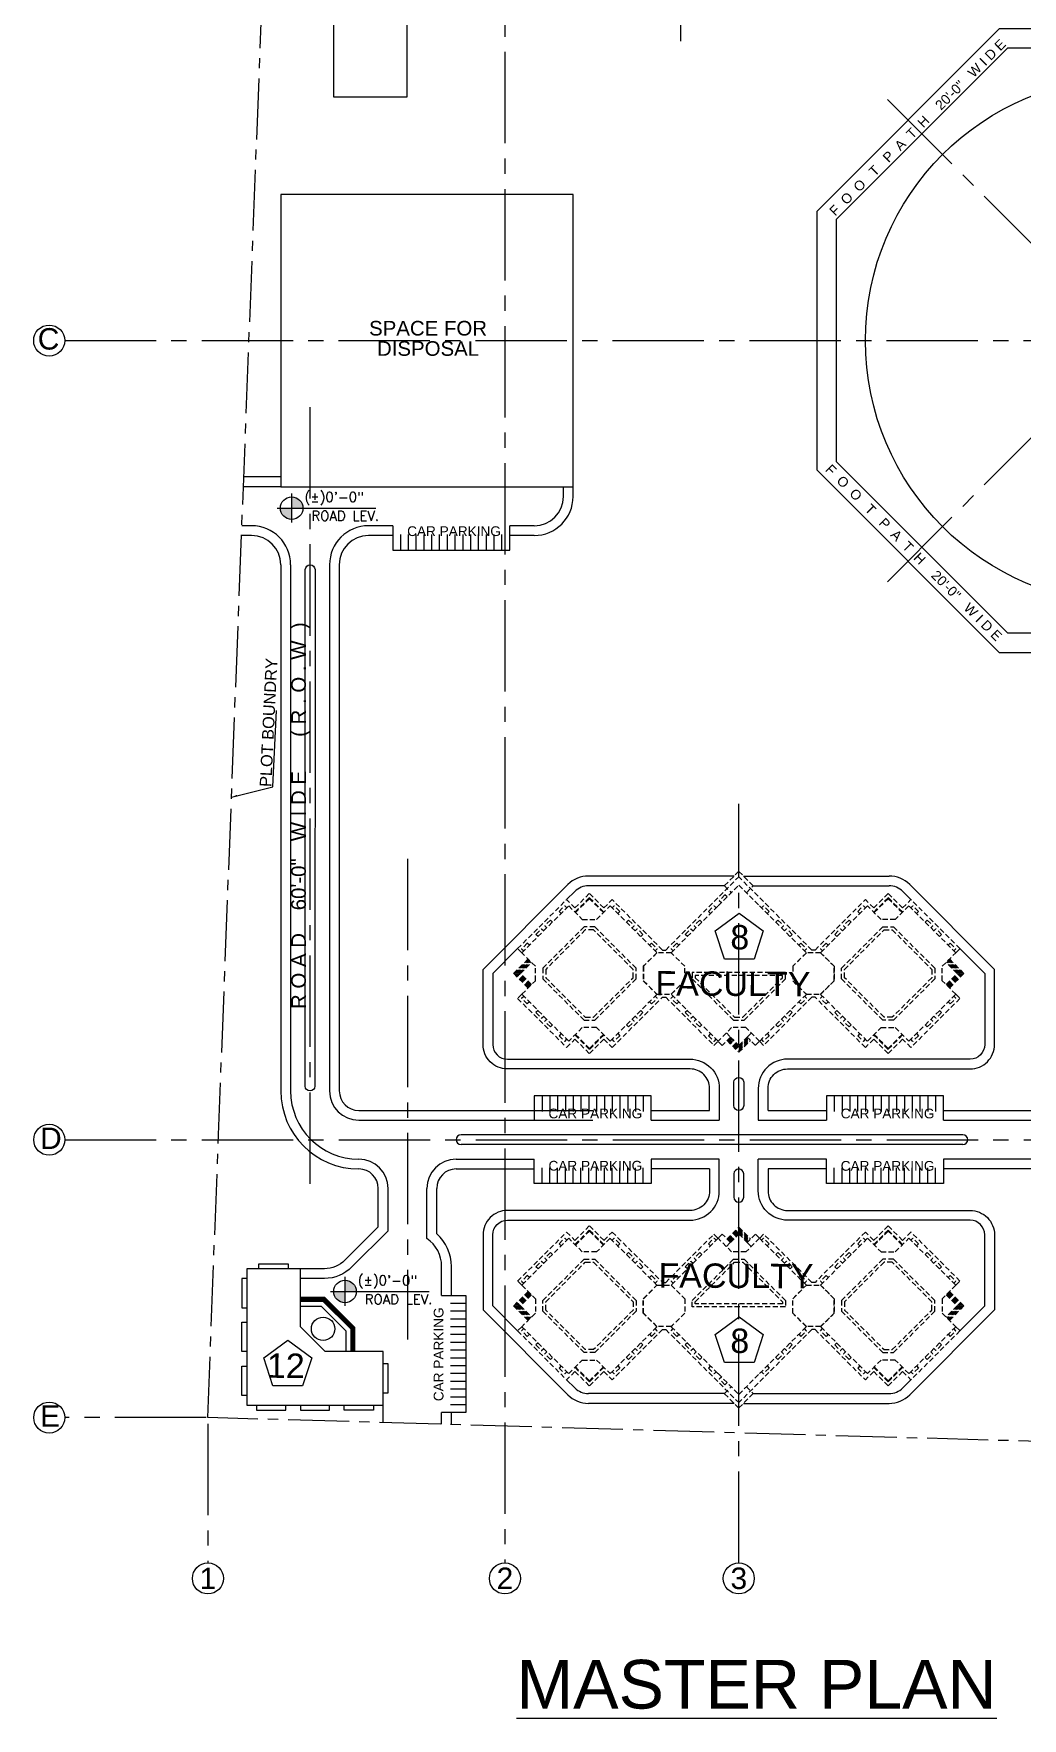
# Model space of a CAD drawing. Header units: inches. Extents: x -2144 to 56079, y -91149 to 36198.
# Drawn here: x -2144 to 10035, y -3264 to 17478 of the extents above; entities that cross this region are included whole.
import ezdxf
from ezdxf.enums import TextEntityAlignment as Align

# ---------------------------------------------------------------- set-up
doc = ezdxf.new("R2010")
doc.units = ezdxf.units.IN
doc.header["$LTSCALE"] = 250
doc.header["$MEASUREMENT"] = 0
doc.linetypes.add('CENTER2', pattern=[1.125, 0.75, -0.125, 0.125, -0.125])
doc.linetypes.add('HIDDEN', pattern=[0.375, 0.25, -0.125])
doc.layers.get('0').update_dxf_attribs({"linetype": 'CONTINUOUS'})
for name, color, linetype in [('BOUNDARY', 5, 'CENTER2'), ('BUILDING', 4, 'CONTINUOUS'), ('GRID', 8, 'CENTER2'), ('LEADER', 3, 'CONTINUOUS'), ('LEVEL', 7, 'CONTINUOUS'), ('PARKING', 9, 'CONTINUOUS'), ('PATH', 7, 'CONTINUOUS'), ('PLINTH', 7, 'CONTINUOUS'), ('ROAD', 2, 'CONTINUOUS'), ('SEAL TEXT', 2, 'CONTINUOUS'), ('STEP', 2, 'CONTINUOUS')]:
    doc.layers.add(name, color=color, linetype=linetype)
doc.styles.add('ARIAL', font='arial.ttf')
doc.styles.add('ROMANS', font='romans.shx')
doc.dimstyles.new('SCALE-1800', dxfattribs={"dimtxt": 180, "dimasz": 72, "dimexe": 144, "dimexo": 36, "dimgap": 36, "dimtad": 1, "dimdec": 3, "dimlunit": 4, "dimtxsty": 'ROMANS', "dimblk1": 'DOT', "dimblk2": 'DOT', "dimsah": 1, "dimcen": 6, "dimdle": 36, "dimclrd": 256, "dimclre": 256, "dimclrt": 3, "dimazin": 3, "dimtfac": 0.56, "dimtdec": 3, "dimtmove": 2, "dimatfit": 3, "dimfxl": 36, "dimtzin": 13, "dimlwd": -1, "dimlwe": -1})

# ---------------------------------------------------------------- blocks, each defined once
blk = doc.blocks.new('_DOT')
at = {"color": 0, "linetype": 'ByBlock'}
blk.add_line((-0.5, 0), (-1, 0), dxfattribs=at)
at = {"color": 0, "linetype": 'ByBlock', "const_width": 0.5}
blk.add_lwpolyline([(-0.25, 0, 1), (0.25, 0, 1)], format="xyb", close=True, dxfattribs=at)
blk = doc.blocks.new('ADMIN BUILDING')
at = {"layer": 'BUILDING'}
blk.add_lwpolyline([(-280, 25), (-280, 740), (-940, 740), (-940, -940), (740, -940), (740, -280), (25, -280)], close=True, dxfattribs=at)
at = {"layer": 'BUILDING', "color": 2}
for points in [[(-790, 740), (-790, 800), (-430, 800), (-430, 740)], [(-940, 620), (-1000, 620), (-1000, 260), (-940, 260)], [(-940, -280), (-1000, -280), (-1000, 80), (-940, 80)], [(-940, -820), (-1000, -820), (-1000, -460), (-940, -460)], [(740, -790), (800, -790), (800, -430), (740, -430)], [(-820, -940), (-820, -1000), (-460, -1000), (-460, -940)], [(-280, -940), (-280, -1000), (80, -1000), (80, -940)], [(620, -940), (620, -1000), (260, -1000), (260, -940)]]:
    blk.add_lwpolyline(points, dxfattribs=at)
at = {"layer": 'BUILDING', "color": 9}
for points in [[(-280, 388), (19, 388), (388, 19), (388, -280)], [(-280, 376), (14, 376), (376, 14), (376, -280)], [(-280, 364), (9, 364), (364, 9), (364, -280)], [(-280, 352), (4, 352), (352, 4), (352, -280)], [(-280, 340), (-1, 340), (340, -1), (340, -280)]]:
    blk.add_lwpolyline(points, dxfattribs=at)
at = {"layer": 'BUILDING', "color": 7}
blk.add_lwpolyline([(-280, 280), (-25, 280), (280, -25), (280, -280)], dxfattribs=at)
at = {"layer": 'BUILDING', "color": 2}
blk.add_circle((0, 0), 144, dxfattribs=at)
blk = doc.blocks.new('FUTURE HOSTEL')
at = {"layer": 'BUILDING', "color": 9, "linetype": 'HIDDEN'}
for p, q in [((2673, 833), (2724, 782)), ((939, 799), (900, 799)), ((2724, 782), (2121, 179)), ((1662, 281), (1559, 179)), ((1662, 281), (1840, 103)), ((2018, 281), (1840, 103)), ((2018, 281), (2121, 179))]:
    blk.add_line(p, q, dxfattribs=at)
for points in [[(-2673, 833), (-2095, 255), (-1928, 422), (-1752, 422), (-1585, 255), (-1008, 832), (-1176, 1000), (-1176, 1178), (-1008, 1345), (-1585, 1922), (-1752, 1755), (-1928, 1755), (-2095, 1922), (-2673, 1344), (-2506, 1177), (-2506, 1000)], [(-833, 833), (-255, 255), (0, 0), (0, 0), (255, 255), (832, 832), (664, 1000), (664, 1178), (832, 1345), (255, 1922), (88, 1755), (-88, 1755), (-255, 1922), (-833, 1344), (-666, 1177), (-666, 1000)], [(2673, 833), (2095, 255), (1928, 422), (1752, 422), (1585, 255), (1008, 832), (1176, 1000), (1176, 1178), (1008, 1345), (1585, 1922), (1752, 1755), (1928, 1755), (2095, 1922), (2673, 1344), (2506, 1177), (2506, 1000)], [(-1906, 515), (-2414, 1023), (-2414, 1155), (-1906, 1663), (-1774, 1663), (-1266, 1155), (-1266, 1023), (-1774, 515)], [(66, 1663), (574, 1155), (574, 1078), (-574, 1078), (-574, 1155), (-66, 1663)], [(1906, 515), (2414, 1023), (2414, 1155), (1906, 1663), (1774, 1663), (1266, 1155), (1266, 1023), (1774, 515)], [(1891, 551), (2378, 1038), (2378, 1140), (1891, 1627), (1789, 1627), (1302, 1140), (1302, 1038), (1789, 551)], [(-1174, 1000), (-1174, 1177), (-1008, 1343), (-832, 1343), (-666, 1177), (-666, 1000), (-832, 835), (-1008, 835)], [(666, 1000), (666, 1177), (832, 1343), (1008, 1343), (1174, 1177), (1174, 1000), (1008, 835), (832, 835)]]:
    blk.add_lwpolyline(points, close=True, dxfattribs=at)
for points in [[(-2189, 1828), (-2214, 1854), (-2144, 1924), (-2119, 1898)], [(-2018, 1845), (-1840, 2023), (-1662, 1845)], [(-2012, 1838), (-1840, 2010), (-1668, 1838)], [(-1491, 1828), (-1465, 1854), (-1535, 1924), (-1561, 1898)], [(-349, 1828), (-375, 1854), (-305, 1924), (-279, 1898)], [(2673, 1344), (2724, 1395), (2121, 1998), (2018, 1896), (1840, 2074), (1662, 1896), (1559, 1998), (939, 1379), (900, 1379), (306, 1973), (255, 1922)], [(349, 1828), (375, 1854), (305, 1924), (279, 1898)], [(1491, 1828), (1465, 1854), (1535, 1924), (1561, 1898)], [(2018, 1845), (1840, 2023), (1662, 1845)], [(2012, 1838), (1840, 2010), (1668, 1838)], [(2189, 1828), (2214, 1854), (2144, 1924), (2119, 1898)], [(-2295, 1722), (-2321, 1747), (-2391, 1677), (-2365, 1652)], [(-1385, 1722), (-1359, 1747), (-1289, 1677), (-1315, 1652)], [(-455, 1722), (-481, 1747), (-551, 1677), (-525, 1652)], [(455, 1722), (481, 1747), (551, 1677), (525, 1652)], [(1385, 1722), (1359, 1747), (1289, 1677), (1315, 1652)], [(2295, 1722), (2321, 1747), (2391, 1677), (2365, 1652)], [(-2579, 1438), (-2605, 1463), (-2675, 1393), (-2649, 1368)], [(-2473, 1544), (-2499, 1569), (-2429, 1639), (-2403, 1614)], [(-1207, 1544), (-1181, 1569), (-1251, 1639), (-1277, 1614)], [(-1100, 1438), (-1075, 1463), (-1005, 1393), (-1030, 1368)], [(-739, 1438), (-765, 1463), (-835, 1393), (-809, 1368)], [(-633, 1544), (-659, 1569), (-589, 1639), (-563, 1614)], [(633, 1544), (659, 1569), (589, 1639), (563, 1614)], [(739, 1438), (765, 1463), (835, 1393), (809, 1368)], [(1100, 1438), (1075, 1463), (1005, 1393), (1030, 1368)], [(1207, 1544), (1181, 1569), (1251, 1639), (1277, 1614)], [(2473, 1544), (2499, 1569), (2429, 1639), (2403, 1614)], [(2579, 1438), (2605, 1463), (2675, 1393), (2649, 1368)], [(2579, 1250), (2740, 1089), (2579, 927)], [(2588, 1258), (2757, 1089), (2588, 919)], [(2596, 1267), (2774, 1089), (2596, 910)], [(2554, 1224), (2689, 1089), (2554, 953)], [(2562, 1233), (2706, 1089), (2562, 944)], [(2571, 1241), (2723, 1089), (2571, 936)], [(-2579, 739), (-2605, 714), (-2675, 784), (-2649, 809)], [(-2473, 633), (-2499, 608), (-2429, 538), (-2403, 563)], [(-1207, 633), (-1181, 608), (-1251, 538), (-1277, 563)], [(-1100, 739), (-1075, 714), (-1005, 784), (-1030, 809)], [(-739, 739), (-765, 714), (-835, 784), (-809, 809)], [(-633, 633), (-659, 608), (-589, 538), (-563, 563)], [(633, 633), (659, 608), (589, 538), (563, 563)], [(739, 739), (765, 714), (835, 784), (809, 809)], [(1100, 739), (1075, 714), (1005, 784), (1030, 809)], [(1207, 633), (1181, 608), (1251, 538), (1277, 563)], [(2473, 633), (2499, 608), (2429, 538), (2403, 563)], [(2579, 739), (2605, 714), (2675, 784), (2649, 809)], [(-2295, 455), (-2321, 430), (-2391, 500), (-2365, 525)], [(-1385, 455), (-1359, 430), (-1289, 500), (-1315, 525)], [(-455, 455), (-481, 430), (-551, 500), (-525, 525)], [(455, 455), (481, 430), (551, 500), (525, 525)], [(1385, 455), (1359, 430), (1289, 500), (1315, 525)], [(2295, 455), (2321, 430), (2391, 500), (2365, 525)], [(-2189, 349), (-2214, 324), (-2144, 254), (-2119, 279)], [(-1662, 332), (-1840, 154), (-2018, 332)], [(-1668, 339), (-1840, 167), (-2012, 339)], [(-1491, 349), (-1465, 324), (-1535, 254), (-1561, 279)], [(-349, 349), (-375, 324), (-305, 254), (-279, 279)], [(-145, 145), (-170, 119), (-240, 189), (-215, 215)], [(349, 349), (375, 324), (305, 254), (279, 279)], [(1491, 349), (1465, 324), (1535, 254), (1561, 279)], [(1662, 332), (1840, 154), (2018, 332)], [(1668, 339), (1840, 167), (2012, 339)], [(2189, 349), (2214, 324), (2144, 254), (2119, 279)]]:
    blk.add_lwpolyline(points, dxfattribs=at)
at = {"layer": 'PLINTH', "color": 9, "linetype": 'HIDDEN'}
for p, q in [((-2673, 833), (-2724, 782)), ((-2724, 782), (-2121, 179)), ((-939, 799), (-1559, 179)), ((-939, 799), (-900, 799)), ((-900, 799), (0, -102)), ((900, 799), (0, -102)), ((939, 799), (1559, 179)), ((-2018, 281), (-2121, 179)), ((-2018, 281), (-1840, 103)), ((-1662, 281), (-1840, 103)), ((-1662, 281), (-1559, 179))]:
    blk.add_line(p, q, dxfattribs=at)
blk.add_lwpolyline([(-2673, 1344), (-2724, 1395), (-2121, 1998), (-2018, 1896), (-1840, 2074), (-1662, 1896), (-1559, 1998), (-939, 1379), (-900, 1379), (-306, 1973), (-255, 1922)], dxfattribs=at)
for points in [[(-1891, 551), (-2378, 1038), (-2378, 1140), (-1891, 1627), (-1789, 1627), (-1302, 1140), (-1302, 1038), (-1789, 551)], [(51, 1627), (538, 1140), (538, 1114), (-538, 1114), (-538, 1140), (-51, 1627)]]:
    blk.add_lwpolyline(points, close=True, dxfattribs=at)
at = {"layer": 'STEP', "color": 9, "linetype": 'HIDDEN'}
for p, q in [((-204, 1973), (-255, 1922)), ((-103, 1871), (-204, 1973)), ((-153, 1820), (-103, 1871)), ((204, 1973), (103, 1871)), ((103, 1871), (153, 1820)), ((255, 1922), (204, 1973))]:
    blk.add_line(p, q, dxfattribs=at)
for points in [[(-145, 1913), (0, 2058), (145, 1913)], [(-136, 1905), (0, 2041), (136, 1905)], [(-128, 1896), (0, 2024), (128, 1896)], [(-120, 1888), (0, 2007), (120, 1888)], [(-111, 1879), (0, 1991), (111, 1879)], [(-103, 1871), (0, 1974), (103, 1871)], [(-2596, 1267), (-2774, 1089), (-2596, 910)], [(-2588, 1258), (-2757, 1089), (-2588, 919)], [(-2579, 1250), (-2740, 1089), (-2579, 927)], [(-2571, 1241), (-2723, 1089), (-2571, 936)], [(-2562, 1233), (-2706, 1089), (-2562, 944)], [(-2554, 1224), (-2689, 1089), (-2554, 953)]]:
    blk.add_lwpolyline(points, dxfattribs=at)

msp = doc.modelspace()

# ---------------------------------------------------------------- hatches: boundary and pattern name
at = {"layer": 'LEVEL'}
h = msp.add_hatch(color=256, dxfattribs=at)
h.paths.add_polyline_path([(1173, 11637, 0.414214), (1034, 11776), (1034, 11637)])
h.paths.add_polyline_path([(1034, 11637), (895, 11637, 0.414214), (1034, 11499)])
h = msp.add_hatch(color=256, dxfattribs=at)
h.paths.add_polyline_path([(1829, 1991, 0.414214), (1691, 2130), (1691, 1991)])
h.paths.add_polyline_path([(1691, 1991), (1552, 1991, 0.414214), (1691, 1853)])

# ---------------------------------------------------------------- linework, layer by layer
at = {"layer": 'BOUNDARY', "ltscale": 4}
for p, q in [((0, 439), (817, 21746)), ((15236, 0), (0, 439))]:
    msp.add_line(p, q, dxfattribs=at)
at = {"layer": 'BUILDING', "color": 6}
for points in [[(1550, 16700), (2457, 16700), (2457, 18252), (1550, 18252)], [(901, 11900), (4501, 11900), (4501, 15500), (901, 15500)]]:
    msp.add_lwpolyline(points, close=True, dxfattribs=at)
at = {"layer": 'GRID', "ltscale": 6}
for p, q in [((3661, 35816), (3661, -1350)), ((5822, 23540), (5822, 17385)), ((8372, 10730), (14312, 16670)), ((8372, 16670), (14312, 10730)), ((-1762, 13700), (56079, 13700)), ((1261, 3316), (1261, 13057)), ((6542, -1350), (6542, 7995)), ((2461, 7319), (2461, 1402)), ((-1761, 3860), (55119, 3860)), ((-18, 439), (-1761, 439)), ((2, 363), (2, -1350))]:
    msp.add_line(p, q, dxfattribs=at)
at = {"layer": 'LEADER'}
for points in [[(6365, 6085), (6252, 6433), (6548, 6648), (6843, 6433), (6730, 6085)], [(6365, 1116), (6252, 1463), (6548, 1678), (6843, 1463), (6730, 1116)], [(803, 828), (690, 1176), (986, 1391), (1281, 1176), (1168, 828)]]:
    msp.add_lwpolyline(points, close=True, dxfattribs=at)
at = {"layer": 'LEVEL'}
for p, q in [((856, 11637), (2069, 11637)), ((1034, 11816), (1034, 11459)), ((1691, 2170), (1691, 1813)), ((1513, 1991), (2726, 1991))]:
    msp.add_line(p, q, dxfattribs=at)
for centre in [(1034, 11637), (1691, 1991)]:
    msp.add_circle(centre, 139, dxfattribs=at)
at = {"layer": 'PARKING'}
for p, q in [((2377, 11120), (2377, 11312)), ((2473, 11120), (2473, 11312)), ((2569, 11120), (2569, 11312)), ((2665, 11120), (2665, 11312)), ((2761, 11120), (2761, 11312)), ((2857, 11120), (2857, 11312)), ((2953, 11120), (2953, 11312)), ((3049, 11120), (3049, 11312)), ((3145, 11120), (3145, 11312)), ((3241, 11120), (3241, 11312)), ((3337, 11120), (3337, 11312)), ((3433, 11120), (3433, 11312)), ((3529, 11120), (3529, 11312)), ((3625, 11120), (3625, 11312)), ((4118, 4400), (4118, 4208)), ((4214, 4400), (4214, 4208)), ((4310, 4400), (4310, 4208)), ((4406, 4400), (4406, 4208)), ((4502, 4400), (4502, 4208)), ((4598, 4400), (4598, 4208)), ((4694, 4400), (4694, 4208)), ((4790, 4400), (4790, 4208)), ((4886, 4400), (4886, 4208)), ((4982, 4400), (4982, 4208)), ((5078, 4400), (5078, 4208)), ((5174, 4400), (5174, 4208)), ((5270, 4400), (5270, 4208)), ((5366, 4400), (5366, 4208)), ((7718, 4400), (7718, 4208)), ((7814, 4400), (7814, 4208)), ((7910, 4400), (7910, 4208)), ((8006, 4400), (8006, 4208)), ((8102, 4400), (8102, 4208)), ((8198, 4400), (8198, 4208)), ((8294, 4400), (8294, 4208)), ((8390, 4400), (8390, 4208)), ((8486, 4400), (8486, 4208)), ((8582, 4400), (8582, 4208)), ((8678, 4400), (8678, 4208)), ((8774, 4400), (8774, 4208)), ((8870, 4400), (8870, 4208)), ((8966, 4400), (8966, 4208)), ((4118, 3322), (4118, 3514)), ((4214, 3322), (4214, 3514)), ((4310, 3322), (4310, 3514)), ((4406, 3322), (4406, 3514)), ((4502, 3322), (4502, 3514)), ((4598, 3322), (4598, 3514)), ((4694, 3322), (4694, 3514)), ((4790, 3322), (4790, 3514)), ((4886, 3322), (4886, 3514)), ((4982, 3322), (4982, 3514)), ((5078, 3322), (5078, 3514)), ((5174, 3322), (5174, 3514)), ((5270, 3322), (5270, 3514)), ((5366, 3322), (5366, 3514)), ((7718, 3320), (7718, 3512)), ((7814, 3320), (7814, 3512)), ((7910, 3320), (7910, 3512)), ((8006, 3320), (8006, 3512)), ((8102, 3320), (8102, 3512)), ((8198, 3320), (8198, 3512)), ((8294, 3320), (8294, 3512)), ((8390, 3320), (8390, 3512)), ((8486, 3320), (8486, 3512)), ((8582, 3320), (8582, 3512)), ((8678, 3320), (8678, 3512)), ((8774, 3320), (8774, 3512)), ((8870, 3320), (8870, 3512)), ((8966, 3320), (8966, 3512)), ((3181, 1844), (2989, 1844)), ((3181, 1748), (2989, 1748)), ((3181, 1652), (2989, 1652)), ((3181, 1556), (2989, 1556)), ((3181, 1460), (2989, 1460)), ((3181, 1364), (2989, 1364)), ((3181, 1268), (2989, 1268)), ((3181, 1172), (2989, 1172)), ((3181, 1076), (2989, 1076)), ((3181, 980), (2989, 980)), ((3181, 884), (2989, 884)), ((3181, 788), (2989, 788)), ((3181, 692), (2989, 692)), ((3181, 596), (2989, 596))]:
    msp.add_line(p, q, dxfattribs=at)
at = {"layer": 'PATH'}
for p, q in [((901, 12020), (444, 12020)), ((4501, 11780), (4501, 11900)), ((541, 11300), (417, 11300)), ((2281, 11300), (1981, 11300)), ((4021, 11300), (3721, 11300)), ((901, 10940), (901, 4460)), ((1621, 10940), (1621, 4460)), ((6484, 7107), (4691, 7107)), ((6600, 7107), (8393, 7107)), ((4421, 6816), (4521, 6916)), ((6364, 6987), (4691, 6987)), ((6720, 6987), (8393, 6987)), ((8662, 6816), (8562, 6916)), ((1861, 4220), (4742, 4220)), ((5462, 4220), (6182, 4220)), ((6902, 4220, 0), (7622, 4220, 0)), ((9062, 4220, 0), (10862, 4220, 0)), ((3061, 3500), (4022, 3500)), ((6182, 3500), (5462, 3502)), ((7622, 3500), (6902, 3500)), ((13019, 3500), (9062, 3500)), ((2101, 2788), (2101, 3260)), ((2821, 2703), (2821, 3260)), ((3001, 1940), (3001, 2300)), ((4421, 904), (4521, 804)), ((8662, 904), (8562, 804)), ((6364, 734), (4691, 734)), ((6720, 734), (8393, 734)), ((2161, 377), (2161, 592)), ((3001, 353), (3001, 500)), ((6484, 614), (4691, 614)), ((6600, 614), (8393, 614))]:
    msp.add_line(p, q, dxfattribs=at)
msp.add_lwpolyline([(11222, 17540), (9751, 17540), (7502, 15291), (7502, 12110), (9751, 9860), (11342, 9860)], dxfattribs=at)
msp.add_lwpolyline([(7742, 15191), (7742, 12209), (9851, 10100), (12833, 10100), (14942, 12209), (14942, 15191), (12833, 17300), (9851, 17300)], close=True, dxfattribs=at)
for points in [[(5942, 4732), (3692, 4732, -0.414214), (3392, 5032), (3392, 5956), (4437, 7001)], [(7142, 4732), (9392, 4732, 0.414214), (9692, 5032), (9692, 5956), (8647, 7001)], [(6182, 4220), (6182, 4492, 0.414214), (5942, 4732)], [(6902, 4220), (6902, 4492, -0.414214), (7142, 4732)], [(6182, 3500), (6182, 3229, -0.414214), (5942, 2989)], [(6902, 3500), (6902, 3229, 0.414214), (7142, 2989)], [(5942, 2989), (3692, 2989, 0.414214), (3392, 2689), (3392, 1764), (4437, 719)], [(7142, 2989), (9392, 2989, -0.414214), (9692, 2689), (9692, 1764), (8647, 719)], [(2101, 2788), (1691, 2378, -0.198912), (1437, 2272), (1141, 2272)]]:
    msp.add_lwpolyline(points, format="xyb", dxfattribs=at)
for centre, radius, start, end in [((4021, 11780), 480, 270, 0), ((541, 10940), 360, 0, 90), ((1981, 10940), 360, 90, 180), ((4691, 6747), 360, 90, 135), ((8393, 6747), 360, 45, 90), ((4691, 6747), 240, 90, 135), ((8393, 6747), 240, 45, 90), ((1861, 4460), 960, 180, 270), ((1861, 4460), 240, 180, 270), ((1861, 3260), 240, 0, 90), ((3061, 3260), 240, 90, 180), ((2461, 2300), 540, 0, 48.1897), ((4691, 974), 360, 225, 270), ((4691, 974), 240, 225, 270), ((8393, 974), 240, 270, 315), ((8393, 974), 360, 270, 315)]:
    msp.add_arc(centre, radius, start, end, dxfattribs=at)
at = {"layer": 'PLINTH', "linetype": 'HIDDEN'}
for points in [[(6635, 6902), (6720, 6987), (6542, 7165), (6364, 6987), (6449, 6902)], [(6635, 819), (6720, 734), (6542, 556), (6364, 734), (6449, 819)]]:
    msp.add_lwpolyline(points, dxfattribs=at)
at = {"layer": 'ROAD'}
for p, q in [((901, 11900), (440, 11900)), ((4381, 11780), (4381, 11905)), ((541, 11420), (421, 11420)), ((2281, 11420), (1981, 11420)), ((4021, 11420), (3721, 11420)), ((1021, 10940), (1021, 4460)), ((1501, 10940), (1501, 4460)), ((1861, 4100), (4742, 4100)), ((5462, 4100), (6302, 4100)), ((6782, 4100, 0), (7622, 4100, 0)), ((9062, 4100, 0), (10862, 4100, 0)), ((9302, 3920), (3121, 3920)), ((9302, 3800), (3121, 3800)), ((3061, 3620), (4022, 3620)), ((6302, 3620), (5462, 3622)), ((7622, 3620), (6782, 3620)), ((13139, 3620), (9062, 3620)), ((2221, 2738), (2221, 3260)), ((2701, 2645), (2701, 3260)), ((2881, 1940), (2881, 2300)), ((2881, 356), (2881, 500))]:
    msp.add_line(p, q, dxfattribs=at)
for points in [[(2281, 11420), (2281, 11120), (3721, 11120), (3721, 11420)], [(5462, 4100), (5462, 4400), (4022, 4400), (4022, 4100)], [(9062, 4100), (9062, 4400), (7622, 4400), (7622, 4100)], [(5462, 3622), (5462, 3322), (4022, 3322), (4022, 3622)], [(9062, 3620), (9062, 3320), (7622, 3320), (7622, 3620)], [(2881, 1940), (3181, 1940), (3181, 500), (2881, 500)]]:
    msp.add_lwpolyline(points, dxfattribs=at)
for points in [[(1321, 4520, -1), (1201, 4520), (1202, 10880, -1), (1322, 10880)], [(6482, 4568, -1), (6602, 4568), (6602, 4280, -1), (6482, 4280)], [(6482, 3152, 1), (6602, 3152), (6602, 3440, 1), (6482, 3440)]]:
    msp.add_lwpolyline(points, format="xyb", close=True, dxfattribs=at)
for points in [[(3818, 6213), (3512, 5906), (3512, 5032, 0.414214), (3692, 4852), (5942, 4852, -0.414214), (6302, 4492), (6302, 4100)], [(9266, 6213), (9572, 5906), (9572, 5032, -0.414214), (9392, 4852), (7142, 4852, 0.414214), (6782, 4492), (6782, 4100)], [(3818, 1508), (3512, 1814), (3512, 2689, -0.414214), (3692, 2869), (5942, 2869, 0.414214), (6302, 3229), (6302, 3620)], [(9266, 1508), (9572, 1814), (9572, 2689, 0.414214), (9392, 2869), (7142, 2869, -0.414214), (6782, 3229), (6782, 3620)], [(2221, 2738), (1776, 2293, -0.198912), (1437, 2152), (1141, 2152)]]:
    msp.add_lwpolyline(points, format="xyb", dxfattribs=at)
msp.add_circle((11342, 13700), 3240, dxfattribs=at)
for centre, radius, start, end in [((4021, 11780), 360, 270, 0), ((541, 10940), 480, 0, 90), ((1981, 10940), 480, 90, 180), ((1861, 4460), 840, 180, 270), ((1861, 4460), 360, 180, 270), ((3121, 3860), 60, 90, 270), ((9302, 3860), 60, 270, 90), ((1861, 3260), 360, 0, 90), ((3061, 3260), 360, 90, 180), ((2461, 2300), 420, 0, 55.1501)]:
    msp.add_arc(centre, radius, start, end, dxfattribs=at)
at = {"layer": 'SEAL TEXT'}
for centre in [(-1953, 13700), (-1952, 3860), (-1952, 439), (2, -1541), (3661, -1541), (6542, -1541)]:
    msp.add_circle(centre, 191, dxfattribs=at)

# ---------------------------------------------------------------- block references
at = {"layer": 'PLINTH', "xscale": -1, "rotation": 180}
msp.add_blockref('FUTURE HOSTEL', (6542, 6995), dxfattribs=at)
at = {"layer": 'PLINTH'}
for name, p in [('FUTURE HOSTEL', (6542, 725)), ('ADMIN BUILDING', (1421, 1532))]:
    msp.add_blockref(name, p, dxfattribs=at)

# ---------------------------------------------------------------- texts
at = {"layer": 'LEADER', "style": 'ARIAL'}
for s, height, rotation, p in [('F  O  O   T   P  A  T  H    20\'-0"   W I D E', 120, 45, (8786, 16281)), ('F  O  O   T   P  A  T  H    20\'-0"   W I D E', 120, 315, (8655, 11046)), ('R O A D    60\'-0"   W I D E      ( R . O . W  )', 180, 90, (1209, 7850))]:
    msp.add_text(s, height=height, rotation=rotation, dxfattribs=at).set_placement(p, align=Align.CENTER)
for s, p in [('SPACE FOR', (2714, 13762)), ('DISPOSAL', (2714, 13512))]:
    msp.add_text(s, height=180, dxfattribs=at).set_placement(p, align=Align.CENTER)
at = {"layer": 'LEADER', "color": 2, "style": 'ARIAL'}
for p in [(3034, 11293), (4775, 4123), (8375, 4123), (4775, 3480), (8375, 3478)]:
    msp.add_text('CAR PARKING', height=120, dxfattribs=at).set_placement(p, align=Align.CENTER)
for s, height, rotation, p in [('PLOT BOUNDRY', 144, 87.2475, (821, 8993)), ('CAR PARKING', 120, 90, (2904, 1218))]:
    msp.add_text(s, height=height, rotation=rotation, dxfattribs=at).set_placement(p, align=Align.CENTER)
at = {"layer": 'LEADER', "color": 6, "style": 'ARIAL'}
for s, p in [('8', (6437, 6204)), ('8', (6437, 1235)), ('12', (728, 929))]:
    msp.add_text(s, height=300, rotation=359.6647, dxfattribs=at).set_placement(p)
for p in [(6469, 5631), (6507, 2035)]:
    msp.add_text('FACULTY', height=300, rotation=359.6647, dxfattribs=at).set_placement(p, align=Align.CENTER)
at = {"layer": 'LEADER', "style": 'ARIAL'}
msp.add_text('%%UMASTER PLAN', height=600, dxfattribs=at).set_placement((3804, -3144))
at = {"layer": 'LEVEL', "color": 2, "style": 'ROMANS'}
for p in [(1192, 11774), (1848, 2128)]:
    msp.add_text('(%%P)0\'-0"', height=120, dxfattribs=at).set_placement(p, align=Align.MIDDLE_LEFT)
for p in [(1694, 11542), (2351, 1896)]:
    msp.add_text('ROAD LEV.', height=120, dxfattribs=at).set_placement(p, align=Align.MIDDLE)
at = {"layer": 'SEAL TEXT', "color": 6, "style": 'ARIAL'}
for s, p in [('C', (-2094, 13589)), ('D', (-2065, 3746)), ('E', (-2065, 325)), ('1', (-100, -1672)), ('2', (3559, -1672)), ('3', (6440, -1672))]:
    msp.add_text(s, height=264, dxfattribs=at).set_placement(p)

# ---------------------------------------------------------------- leaders
at = {"layer": 'LEADER', "annotation_type": 0, "has_hookline": 1, "hookline_direction": 1, "horizontal_direction": (0.048021, 0.998846, 0)}
msp.add_leader([(293, 8078), (802, 8205), (847, 9144)], dimstyle='SCALE-1800', override={"dimgap": 36, "dimtad": 0}, dxfattribs=at)

doc.saveas('drawing.dxf')
